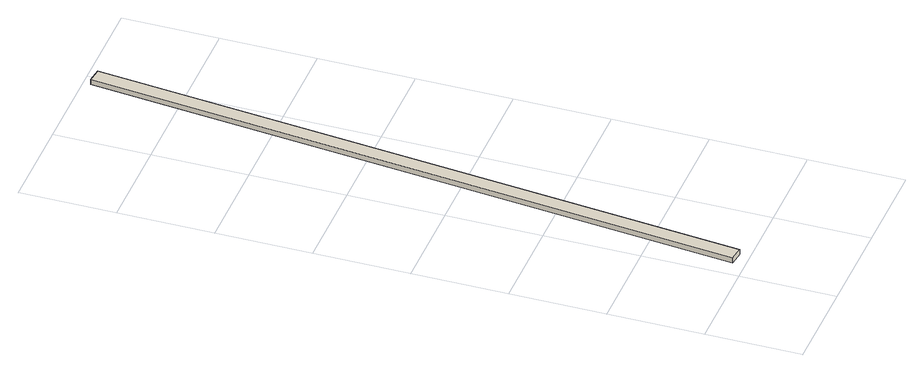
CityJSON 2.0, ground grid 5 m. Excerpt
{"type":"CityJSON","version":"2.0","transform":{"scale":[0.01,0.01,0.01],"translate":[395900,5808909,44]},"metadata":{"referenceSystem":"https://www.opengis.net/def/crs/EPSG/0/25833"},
"CityObjects":{
"building1":{"type":"Building","attributes":{"Gemeindeschluessel":"11000008","BezugspunktDach":"2200","function":"51006_1430","measuredHeight":0.298,"storeysAboveGround":0},"address":[{"country":"Germany","locality":"Berlin"}],"geometry":[{"type":"Solid","lod":"1","boundaries":[[[[0,1,2,3]],[[4,5,6,7]],[[4,7,3,2]],[[5,4,2,1]],[[6,5,1,0]],[[7,6,0,3]]]]}]}
},
"vertices":[
[168,56,119],[522,3452,119],[448,3461,119],[93,65,119],[448,3461,89],[522,3452,89],[168,56,89],[93,65,89]
]}
